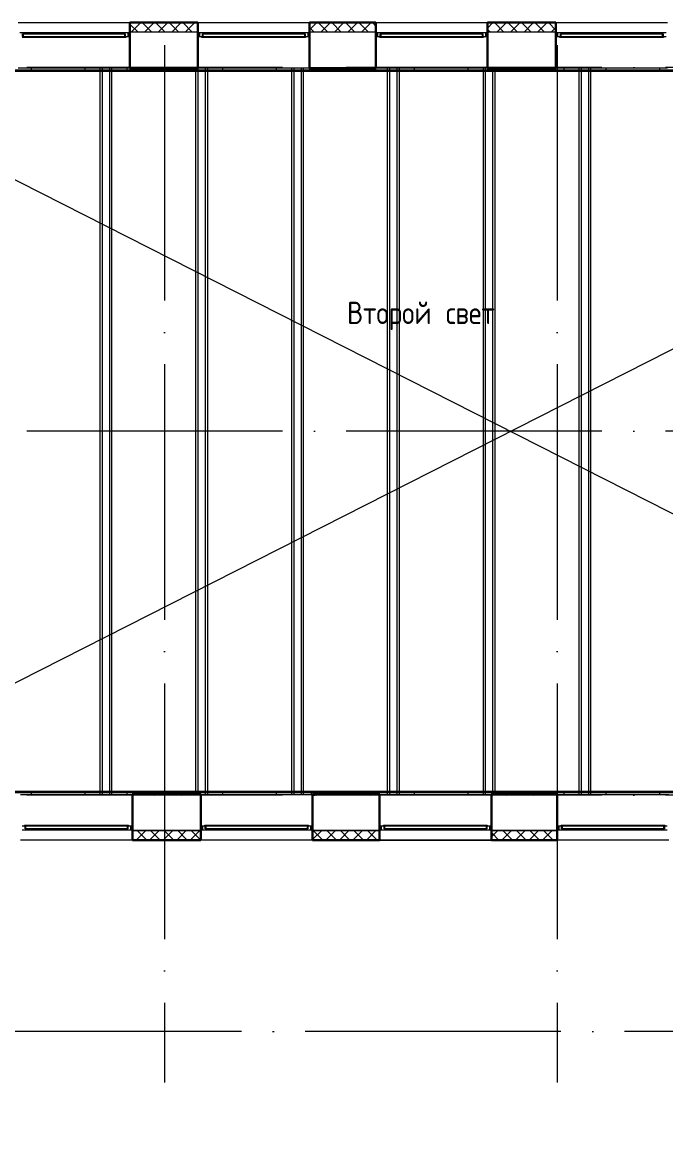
# Model space of a CAD drawing. Header units: millimetres. Extents: x -495897 to 1376592, y -28539 to 470976.
# Drawn here: x 253970 to 264035, y 372674 to 390337 of the extents above; entities that cross this region are included whole.
import ezdxf
from ezdxf import colors
from ezdxf.entities.mleader import LeaderData, LeaderLine
from ezdxf.math import Vec2, Vec3

# ---------------------------------------------------------------- set-up
doc = ezdxf.new("R2010")
doc.units = ezdxf.units.MM
doc.linetypes.add('ADSK_Линия сетки', pattern=[25, 20, -2.5, 0, -2.5])
doc.linetypes.add('ADSK_Сверху', pattern=[450, 300, -150])
for name, color, linetype, lineweight in [('_ Окна', 7, 'Continuous', 9), ('RC-Выноски', 7, 'Continuous', 0), ('Аннотация', 7, 'Continuous', 18), ('Линии', 7, 'Continuous', 9), ('Окна', 252, 'Continuous', 9), ('Оси', 252, 'Continuous', 9), ('Перекрытие', 252, 'Continuous', 18), ('Стены внутренние', 7, 'Continuous', 18), ('Стены наружные', 7, 'Continuous', 18), ('Стены штриховка', 7, 'Continuous', 9)]:
    doc.layers.add(name, color=color, linetype=linetype, lineweight=lineweight)
doc.styles.add('GOST Common_1', font='', dxfattribs={"height": 250})
doc.styles.add('Mipgost_5', font='', dxfattribs={"height": 250})
doc.styles.get('GOST Common_1').set_extended_font_data('GOST type B')
doc.styles.get('Mipgost_5').set_extended_font_data('Mipgost')

# ---------------------------------------------------------------- blocks, each defined once
blk = doc.blocks.new('Перекрытия 2 - Перекрытия 1-1699410-3 этаж копия 1')
at = {"layer": 'Перекрытие', "ltscale": 100}
for p, q in [((-22623, 26745), (-22623, 26710)), ((-21783, 26745), (-21783, 26710)), ((-21546, 26745), (-21546, 26710)), ((-21546, 26705), (-21546, 15415)), ((-21511, 26745), (-21511, 26710)), ((-21511, 26705), (-21511, 15415)), ((-21396, 26745), (-21396, 26710)), ((-21396, 26705), (-21396, 15415)), ((-21361, 26745), (-21361, 26710)), ((-21361, 26705), (-21361, 15415)), ((-21123, 26745), (-21123, 26710)), ((-20283, 26745), (-20283, 26710)), ((-20046, 26745), (-20046, 26710)), ((-20046, 26705), (-20046, 15415)), ((-20011, 26745), (-20011, 26710)), ((-20011, 26705), (-20011, 15415)), ((-19896, 26745), (-19896, 26710)), ((-19896, 26705), (-19896, 15415)), ((-19861, 26745), (-19861, 26710)), ((-19861, 26705), (-19861, 15415)), ((-19623, 26745), (-19623, 26710)), ((-18783, 26745), (-18783, 26710)), ((-18546, 26745), (-18546, 26710)), ((-18546, 26705), (-18546, 15415)), ((-18511, 26745), (-18511, 26710)), ((-18511, 26705), (-18511, 15415)), ((-18396, 26745), (-18396, 26710)), ((-18396, 26705), (-18396, 15415)), ((-18361, 26745), (-18361, 26710)), ((-18361, 26705), (-18361, 15415)), ((-18123, 26745), (-18123, 26710)), ((-17283, 26745), (-17283, 26710)), ((-17046, 26745), (-17046, 26710)), ((-17046, 26705), (-17046, 15415)), ((-17011, 26745), (-17011, 26710)), ((-17011, 26705), (-17011, 15415)), ((-16896, 26745), (-16896, 26710)), ((-16896, 26705), (-16896, 15415)), ((-16861, 26745), (-16861, 26710)), ((-16861, 26705), (-16861, 15415)), ((-16623, 26745), (-16623, 26710)), ((-15783, 26745), (-15783, 26710)), ((-15546, 26745), (-15546, 26710)), ((-15546, 26705), (-15546, 15415)), ((-15511, 26745), (-15511, 26710)), ((-15511, 26705), (-15511, 15415)), ((-15396, 26745), (-15396, 26710)), ((-15396, 26705), (-15396, 15415)), ((-15361, 26745), (-15361, 26710)), ((-15361, 26705), (-15361, 15415)), ((-15123, 26745), (-15123, 26710)), ((-14283, 26745), (-14283, 26710)), ((-14046, 26745), (-14046, 26710)), ((-14046, 26705), (-14046, 15415)), ((-14011, 26745), (-14011, 26710)), ((-14011, 26705), (-14011, 15415)), ((-13896, 26745), (-13896, 26710)), ((-13896, 26705), (-13896, 15415)), ((-13861, 26745), (-13861, 26710)), ((-13861, 26705), (-13861, 15415)), ((-13623, 26745), (-13623, 26710)), ((-12783, 26745), (-12783, 26710)), ((-22623, 15410), (-22623, 15375)), ((-21783, 15410), (-21783, 15375)), ((-21546, 15410), (-21546, 15375)), ((-21511, 15410), (-21511, 15375)), ((-21396, 15410), (-21396, 15375)), ((-21361, 15410), (-21361, 15375)), ((-21123, 15410), (-21123, 15375)), ((-20283, 15410), (-20283, 15375)), ((-20046, 15410), (-20046, 15375)), ((-20011, 15410), (-20011, 15375)), ((-19896, 15410), (-19896, 15375)), ((-19861, 15410), (-19861, 15375)), ((-19623, 15410), (-19623, 15375)), ((-18783, 15410), (-18783, 15375)), ((-18546, 15410), (-18546, 15375)), ((-18511, 15410), (-18511, 15375)), ((-18396, 15410), (-18396, 15375)), ((-18361, 15410), (-18361, 15375)), ((-18123, 15410), (-18123, 15375)), ((-17283, 15410), (-17283, 15375)), ((-17046, 15410), (-17046, 15375)), ((-17011, 15410), (-17011, 15375)), ((-16896, 15410), (-16896, 15375)), ((-16861, 15410), (-16861, 15375)), ((-16623, 15410), (-16623, 15375)), ((-15783, 15410), (-15783, 15375)), ((-15546, 15410), (-15546, 15375)), ((-15511, 15410), (-15511, 15375)), ((-15396, 15410), (-15396, 15375)), ((-15361, 15410), (-15361, 15375)), ((-15123, 15410), (-15123, 15375)), ((-14283, 15410), (-14283, 15375)), ((-14046, 15410), (-14046, 15375)), ((-14011, 15410), (-14011, 15375)), ((-13896, 15410), (-13896, 15375)), ((-13861, 15410), (-13861, 15375)), ((-13623, 15410), (-13623, 15375)), ((-12783, 15410), (-12783, 15375))]:
    blk.add_line(p, q, dxfattribs=at)
blk = doc.blocks.new('3 этаж')
at = {"layer": '_ Окна', "color": 251, "lineweight": 18, "true_color": 0x636466}
for p, q in [((254740, 29777), (254681, 29777)), ((254727, 29719), (254727, 29760)), ((254727, 29760), (254739, 29760)), ((254745, 29760), (254740, 29777)), ((256321, 29777), (256317, 29760)), ((256381, 29777), (256321, 29777)), ((256323, 29760), (256335, 29760)), ((256335, 29760), (256335, 29719)), ((256343, 29719), (256381, 29719)), ((256381, 29719), (256381, 29777)), ((257555, 29777), (257496, 29777)), ((257496, 29777), (257496, 29719)), ((257496, 29719), (257534, 29719)), ((257542, 29719), (257542, 29760)), ((257542, 29760), (257554, 29760)), ((257560, 29760), (257555, 29777)), ((259136, 29777), (259132, 29760)), ((259196, 29777), (259136, 29777)), ((259138, 29760), (259150, 29760)), ((259150, 29760), (259150, 29719)), ((259158, 29719), (259196, 29719)), ((259196, 29719), (259196, 29777)), ((260340, 29777), (260281, 29777)), ((260281, 29777), (260281, 29719)), ((260281, 29719), (260319, 29719)), ((260327, 29719), (260327, 29760)), ((260327, 29760), (260339, 29760)), ((260345, 29760), (260340, 29777)), ((261921, 29777), (261917, 29760)), ((261981, 29777), (261921, 29777)), ((261923, 29760), (261935, 29760)), ((261935, 29760), (261935, 29719)), ((261943, 29719), (261981, 29719)), ((261981, 29719), (261981, 29777)), ((263160, 29777), (263101, 29777)), ((263101, 29777), (263101, 29719)), ((263101, 29719), (263139, 29719)), ((263147, 29719), (263147, 29760)), ((263147, 29760), (263159, 29760)), ((263165, 29760), (263160, 29777)), ((264741, 29777), (264737, 29760)), ((264801, 29777), (264741, 29777)), ((264743, 29760), (264755, 29760)), ((264755, 29760), (264755, 29719)), ((264763, 29719), (264801, 29719)), ((254759, 17355), (254721, 17355)), ((254767, 17314), (254767, 17355)), ((254779, 17314), (254767, 17314)), ((254780, 17297), (254785, 17314)), ((256357, 17314), (256361, 17297)), ((256375, 17314), (256363, 17314)), ((256375, 17355), (256375, 17314)), ((256421, 17355), (256383, 17355)), ((256421, 17297), (256421, 17355)), ((257579, 17355), (257541, 17355)), ((257541, 17355), (257541, 17297)), ((257587, 17314), (257587, 17355)), ((257599, 17314), (257587, 17314)), ((257600, 17297), (257605, 17314)), ((259177, 17314), (259181, 17297)), ((259195, 17314), (259183, 17314)), ((259195, 17355), (259195, 17314)), ((259241, 17355), (259203, 17355)), ((259241, 17297), (259241, 17355)), ((260379, 17355), (260341, 17355)), ((260341, 17355), (260341, 17297)), ((260387, 17314), (260387, 17355)), ((260399, 17314), (260387, 17314)), ((260400, 17297), (260405, 17314)), ((261977, 17314), (261981, 17297)), ((261995, 17314), (261983, 17314)), ((261995, 17355), (261995, 17314)), ((262041, 17355), (262003, 17355)), ((262041, 17297), (262041, 17355)), ((263159, 17355), (263121, 17355)), ((263121, 17355), (263121, 17297)), ((263167, 17314), (263167, 17355)), ((263179, 17314), (263167, 17314)), ((263180, 17297), (263185, 17314)), ((264757, 17314), (264761, 17297)), ((264775, 17314), (264763, 17314)), ((264775, 17355), (264775, 17314)), ((264821, 17355), (264783, 17355)), ((254721, 17297), (254780, 17297)), ((256361, 17297), (256421, 17297)), ((257541, 17297), (257600, 17297)), ((259181, 17297), (259241, 17297)), ((260341, 17297), (260400, 17297)), ((261981, 17297), (262041, 17297)), ((263121, 17297), (263180, 17297)), ((264761, 17297), (264821, 17297))]:
    blk.add_line(p, q, dxfattribs=at)
at = {"layer": '_ Окна', "color": 251, "true_color": 0x636466}
for p, q in [((256406, 29777), (256381, 29777)), ((256381, 29777), (256381, 29719)), ((256381, 29719), (256406, 29719)), ((257496, 29777), (257471, 29777)), ((257471, 29719), (257496, 29719)), ((257496, 29719), (257496, 29777)), ((259221, 29777), (259196, 29777)), ((259196, 29777), (259196, 29719)), ((259196, 29719), (259221, 29719)), ((260281, 29777), (260256, 29777)), ((260256, 29719), (260281, 29719)), ((260281, 29719), (260281, 29777)), ((262006, 29777), (261981, 29777)), ((261981, 29777), (261981, 29719)), ((261981, 29719), (262006, 29719)), ((263101, 29777), (263076, 29777)), ((263076, 29719), (263101, 29719)), ((263101, 29719), (263101, 29777)), ((256446, 17355), (256421, 17355)), ((256421, 17355), (256421, 17297)), ((257541, 17355), (257516, 17355)), ((257541, 17297), (257541, 17355)), ((259266, 17355), (259241, 17355)), ((259241, 17355), (259241, 17297)), ((260341, 17355), (260316, 17355)), ((260341, 17297), (260341, 17355)), ((262066, 17355), (262041, 17355)), ((262041, 17355), (262041, 17297)), ((263121, 17355), (263096, 17355)), ((263121, 17297), (263121, 17355)), ((256421, 17297), (256446, 17297)), ((257516, 17297), (257541, 17297)), ((259241, 17297), (259266, 17297)), ((260316, 17297), (260341, 17297)), ((262041, 17297), (262066, 17297)), ((263096, 17297), (263121, 17297))]:
    blk.add_line(p, q, dxfattribs=at)
at = {"layer": 'Линии', "color": 251, "linetype": 'ADSK_Сверху', "ltscale": 200, "true_color": 0x636466}
for p, q in [((251146, 29237), (273586, 17837)), ((251146, 17837), (273586, 29237))]:
    blk.add_line(p, q, dxfattribs=at)
at = {"layer": 'Окна', "color": 251, "true_color": 0x636466}
for p, q in [((254719, 29719), (256343, 29719)), ((256343, 29702), (254719, 29702)), ((254739, 29760), (256323, 29760)), ((254739, 29719), (254739, 29760)), ((256321, 29777), (254740, 29777)), ((256323, 29760), (256323, 29719)), ((256343, 29719), (256343, 29702)), ((257534, 29719), (259158, 29719)), ((257534, 29702), (257534, 29719)), ((259158, 29702), (257534, 29702)), ((257554, 29760), (259138, 29760)), ((257554, 29719), (257554, 29760)), ((259136, 29777), (257555, 29777)), ((259138, 29760), (259138, 29719)), ((259158, 29719), (259158, 29702)), ((260319, 29719), (261943, 29719)), ((260319, 29702), (260319, 29719)), ((261943, 29702), (260319, 29702)), ((260339, 29760), (261923, 29760)), ((260339, 29719), (260339, 29760)), ((261921, 29777), (260340, 29777)), ((261923, 29760), (261923, 29719)), ((261943, 29719), (261943, 29702)), ((263139, 29719), (264763, 29719)), ((263139, 29702), (263139, 29719)), ((264763, 29702), (263139, 29702)), ((263159, 29760), (264743, 29760)), ((263159, 29719), (263159, 29760)), ((264741, 29777), (263160, 29777)), ((264743, 29760), (264743, 29719)), ((264763, 29719), (264763, 29702)), ((254759, 17372), (256383, 17372)), ((254759, 17355), (254759, 17372)), ((256383, 17355), (254759, 17355)), ((254779, 17314), (254779, 17355)), ((256363, 17314), (254779, 17314)), ((256363, 17355), (256363, 17314)), ((256383, 17372), (256383, 17355)), ((257579, 17372), (259203, 17372)), ((257579, 17355), (257579, 17372)), ((259203, 17355), (257579, 17355)), ((257599, 17314), (257599, 17355)), ((259183, 17314), (257599, 17314)), ((259183, 17355), (259183, 17314)), ((259203, 17372), (259203, 17355)), ((260379, 17372), (262003, 17372)), ((260379, 17355), (260379, 17372)), ((262003, 17355), (260379, 17355)), ((260399, 17314), (260399, 17355)), ((261983, 17314), (260399, 17314)), ((261983, 17355), (261983, 17314)), ((262003, 17372), (262003, 17355)), ((263159, 17372), (264783, 17372)), ((263159, 17355), (263159, 17372)), ((264783, 17355), (263159, 17355)), ((263179, 17314), (263179, 17355)), ((264763, 17314), (263179, 17314)), ((264763, 17355), (264763, 17314)), ((264783, 17372), (264783, 17355)), ((254780, 17297), (256361, 17297)), ((257600, 17297), (259181, 17297)), ((260400, 17297), (261981, 17297)), ((263180, 17297), (264761, 17297))]:
    blk.add_line(p, q, dxfattribs=at)
at = {"layer": 'Оси', "color": 251, "linetype": 'ADSK_Линия сетки', "ltscale": 200, "true_color": 0x636466}
for p, q in [((256946, 34587), (256946, 13337)), ((263096, 34587), (263096, 13337)), ((308796, 29237), (237074, 29237)), ((308796, 23537), (237074, 23537)), ((308796, 17837), (237074, 17837)), ((283153, 14137), (237074, 14137))]:
    blk.add_line(p, q, dxfattribs=at)
at = {"layer": 'Стены внутренние', "color": 251, "true_color": 0x636466}
for p, q in [((254656, 29939), (256406, 29939)), ((257471, 29939), (259221, 29939)), ((260256, 29939), (262006, 29939)), ((263076, 29939), (264826, 29939)), ((257471, 29787), (256406, 29787)), ((260256, 29787), (259221, 29787)), ((263076, 29787), (262006, 29787)), ((256406, 29237), (257471, 29237)), ((259221, 29237), (260256, 29237)), ((262006, 29237), (263076, 29237)), ((257516, 17837), (256446, 17837)), ((260316, 17837), (259266, 17837)), ((263096, 17837), (262066, 17837)), ((256446, 17135), (254696, 17135)), ((256446, 17287), (257516, 17287)), ((257516, 17287), (256446, 17287)), ((259266, 17135), (257516, 17135)), ((259266, 17287), (260316, 17287)), ((260316, 17287), (259266, 17287)), ((262066, 17135), (260316, 17135)), ((262066, 17287), (263096, 17287)), ((263096, 17287), (262066, 17287)), ((264846, 17135), (263096, 17135))]:
    blk.add_line(p, q, dxfattribs=at)
at = {"layer": 'Стены внутренние', "color": 251, "lineweight": 30, "true_color": 0x636466}
for p, q in [((256406, 29237), (256406, 29939)), ((256406, 29939), (257471, 29939)), ((257471, 29237), (257471, 29939)), ((259221, 29237), (259221, 29939)), ((259221, 29939), (260256, 29939)), ((260256, 29237), (260256, 29939)), ((262006, 29237), (262006, 29939)), ((263076, 29939), (262006, 29939)), ((263076, 29237), (263076, 29939)), ((256446, 17837), (256446, 17287)), ((257516, 17837), (257516, 17287)), ((259266, 17837), (259266, 17287)), ((260316, 17837), (260316, 17287)), ((262066, 17837), (262066, 17287)), ((263096, 17837), (263096, 17287)), ((256446, 17135), (256446, 17287)), ((257516, 17135), (256446, 17135)), ((257516, 17135), (257516, 17287)), ((259266, 17135), (259266, 17287)), ((259266, 17135), (260316, 17135)), ((260316, 17135), (260316, 17287)), ((262066, 17135), (262066, 17287)), ((262066, 17135), (263096, 17135)), ((263096, 17135), (263096, 17287))]:
    blk.add_line(p, q, dxfattribs=at)
at = {"layer": 'Стены внутренние', "color": 251, "linetype": 'Continuous', "lineweight": 9, "true_color": 0x636466}
for p, q in [((256535, 29787), (256408, 29914)), ((256413, 29937), (256412, 29939)), ((256426, 29787), (256576, 29937)), ((256556, 29939), (256555, 29937)), ((256748, 29787), (256598, 29937)), ((256638, 29787), (256788, 29937)), ((256960, 29787), (256810, 29937)), ((256850, 29787), (257000, 29937)), ((256999, 29937), (256998, 29939)), ((257172, 29787), (257022, 29937)), ((257062, 29787), (257212, 29937)), ((257384, 29787), (257234, 29937)), ((257274, 29787), (257424, 29937)), ((257469, 29914), (257446, 29937)), ((259221, 29824), (259334, 29937)), ((259293, 29787), (259221, 29859)), ((259505, 29787), (259355, 29937)), ((259372, 29939), (259370, 29937)), ((259396, 29787), (259546, 29937)), ((259717, 29787), (259567, 29937)), ((259608, 29787), (259758, 29937)), ((259930, 29787), (259780, 29937)), ((259820, 29787), (259970, 29937)), ((260142, 29787), (259992, 29937)), ((260032, 29787), (260182, 29937)), ((260254, 29887), (260204, 29937)), ((262006, 29851), (262091, 29937)), ((262263, 29787), (262113, 29937)), ((262153, 29787), (262303, 29937)), ((262279, 29937), (262277, 29939)), ((262475, 29787), (262325, 29937)), ((262366, 29787), (262516, 29937)), ((262687, 29787), (262537, 29937)), ((262578, 29787), (262728, 29937)), ((262899, 29787), (262749, 29937)), ((262790, 29787), (262940, 29937)), ((262865, 29937), (262864, 29938)), ((263076, 29822), (262962, 29937)), ((263002, 29787), (263076, 29860)), ((260244, 29787), (260256, 29798)), ((262051, 29787), (262006, 29832)), ((256458, 17137), (256448, 17146)), ((256504, 17137), (256654, 17287)), ((256670, 17137), (256520, 17287)), ((256556, 17137), (256555, 17135)), ((256716, 17137), (256866, 17287)), ((256882, 17137), (256732, 17287)), ((256928, 17137), (257078, 17287)), ((257094, 17137), (256944, 17287)), ((257140, 17137), (257290, 17287)), ((257306, 17137), (257156, 17287)), ((257352, 17137), (257502, 17287)), ((257514, 17141), (257368, 17287)), ((259268, 17143), (259412, 17287)), ((259427, 17137), (259277, 17287)), ((259371, 17137), (259371, 17136)), ((259474, 17137), (259624, 17287)), ((259640, 17137), (259490, 17287)), ((259686, 17137), (259836, 17287)), ((259852, 17137), (259702, 17287)), ((259898, 17137), (260048, 17287)), ((260064, 17137), (259914, 17287)), ((260110, 17137), (260260, 17287)), ((260276, 17137), (260126, 17287)), ((262185, 17137), (262066, 17256)), ((262068, 17185), (262169, 17287)), ((262070, 17137), (262068, 17135)), ((262231, 17137), (262381, 17287)), ((262397, 17137), (262247, 17287)), ((262444, 17137), (262594, 17287)), ((262609, 17137), (262459, 17287)), ((262656, 17137), (262806, 17287)), ((262821, 17137), (262671, 17287)), ((262865, 17135), (262864, 17137)), ((262868, 17137), (263018, 17287)), ((263034, 17137), (262884, 17287)), ((262891, 17137), (262890, 17135)), ((263080, 17137), (263094, 17150)), ((263096, 17287), (263096, 17287))]:
    blk.add_line(p, q, dxfattribs=at)
at = {"layer": 'Стены наружные', "color": 251, "lineweight": 30, "true_color": 0x636466}
for p, q in [((251191, 29187), (273541, 29187)), ((273541, 29182), (251191, 29182)), ((256406, 29222), (256406, 29237)), ((256406, 29222), (257471, 29222)), ((257471, 29222), (257471, 29237)), ((259221, 29222), (259221, 29237)), ((259221, 29222), (260256, 29222)), ((260256, 29222), (260256, 29237)), ((262006, 29222), (262006, 29237)), ((263076, 29222), (262006, 29222)), ((263076, 29222), (263076, 29237)), ((251191, 17892), (273541, 17892)), ((273541, 17887), (251191, 17887)), ((257516, 17852), (256446, 17852)), ((256446, 17852), (256446, 17837)), ((257516, 17852), (257516, 17837)), ((259266, 17852), (260316, 17852)), ((259266, 17852), (259266, 17837)), ((260316, 17852), (260316, 17837)), ((262066, 17852), (263096, 17852)), ((262066, 17852), (262066, 17837)), ((263096, 17852), (263096, 17837))]:
    blk.add_line(p, q, dxfattribs=at)
at = {"layer": 'Стены наружные', "color": 251, "true_color": 0x636466}
for p, q in [((256406, 29222), (254656, 29222)), ((256406, 29222), (256406, 29192)), ((262006, 29192), (256406, 29192)), ((259221, 29222), (257471, 29222)), ((257471, 29192), (257471, 29222)), ((259221, 29222), (259221, 29192)), ((262006, 29222), (260256, 29222)), ((260256, 29192), (260256, 29222)), ((262006, 29222), (262006, 29192)), ((267626, 29192), (262006, 29192)), ((264826, 29222), (263076, 29222)), ((263076, 29192), (263076, 29222)), ((251191, 17882), (257496, 17882)), ((254696, 17852), (256446, 17852)), ((256446, 17882), (256446, 17852)), ((257496, 17882), (263096, 17882)), ((257496, 17852), (257496, 17882)), ((257516, 17852), (259266, 17852)), ((259246, 17882), (259246, 17852)), ((260316, 17852), (260316, 17882)), ((260316, 17852), (262066, 17852)), ((262066, 17882), (262066, 17852)), ((263096, 17882), (268716, 17882)), ((263096, 17852), (263096, 17882)), ((263096, 17852), (264846, 17852)), ((256971, 17130), (256971, 17135)), ((257496, 17130), (257496, 17135)), ((259781, 17134), (262581, 17134)), ((259781, 17129), (259781, 17134)), ((260316, 17134), (260316, 17129)), ((262066, 17129), (262066, 17134)), ((262581, 17129), (262581, 17135)), ((263096, 17135), (263096, 17130)), ((257496, 17130), (256971, 17130)), ((262581, 17129), (259781, 17129)), ((263096, 17130), (262581, 17130))]:
    blk.add_line(p, q, dxfattribs=at)
at = {"layer": 'Стены наружные', "color": 251, "linetype": 'Continuous', "lineweight": 9, "true_color": 0x636466}
for p, q in [((256709, 29222), (256724, 29237)), ((257134, 29222), (257149, 29237)), ((259255, 29222), (259270, 29237)), ((259679, 29222), (259694, 29237)), ((260104, 29222), (260119, 29237)), ((262225, 29222), (262240, 29237)), ((262649, 29222), (262664, 29237)), ((263073, 29222), (263076, 29224)), ((256780, 17837), (256795, 17852)), ((257204, 17837), (257219, 17852)), ((259325, 17837), (259340, 17852)), ((259749, 17837), (259764, 17852)), ((260174, 17837), (260189, 17852)), ((262295, 17837), (262310, 17852)), ((262719, 17837), (262734, 17852))]:
    blk.add_line(p, q, dxfattribs=at)
at = {"layer": 'Стены штриховка', "color": 251, "true_color": 0x636466}
for p, q in [((256406, 29863), (256408, 29863)), ((256408, 29863), (256408, 29937)), ((256408, 29937), (257469, 29937)), ((257469, 29937), (257469, 29863)), ((257469, 29863), (257471, 29863)), ((259221, 29863), (259223, 29863)), ((259223, 29863), (259223, 29937)), ((259223, 29937), (260254, 29937)), ((260254, 29937), (260254, 29863)), ((260254, 29863), (260256, 29863)), ((262006, 29863), (262008, 29863)), ((262008, 29863), (262008, 29937)), ((262008, 29937), (263074, 29937)), ((263074, 29937), (263074, 29863)), ((263074, 29863), (263076, 29863)), ((256448, 17211), (256446, 17211)), ((256448, 17137), (256448, 17211)), ((257514, 17137), (256448, 17137)), ((257514, 17211), (257514, 17137)), ((257516, 17211), (257514, 17211)), ((259268, 17211), (259266, 17211)), ((259268, 17137), (259268, 17211)), ((260314, 17137), (259268, 17137)), ((260314, 17211), (260314, 17137)), ((260316, 17211), (260314, 17211)), ((262068, 17211), (262066, 17211)), ((262068, 17137), (262068, 17211)), ((263094, 17137), (262068, 17137)), ((263094, 17211), (263094, 17137)), ((263096, 17211), (263094, 17211))]:
    blk.add_line(p, q, dxfattribs=at)
at = {"layer": 'Перекрытие', "color": 251, "true_color": 0x636466}
blk.add_blockref('Перекрытия 2 - Перекрытия 1-1699410-3 этаж копия 1', (277482, 2476), dxfattribs=at)
at = {"layer": 'Аннотация', "color": 251, "true_color": 0x636466, "style": 'GOST Common_1', "width": 0.9}
for s, p in [('Второй', (259806, 25217)), ('свет', (261354, 25217))]:
    blk.add_text(s, height=350, dxfattribs=at).set_placement(p)

msp = doc.modelspace()

# ---------------------------------------------------------------- block references
msp.add_blockref('3 этаж', (-756.474, 360398.765))

# ---------------------------------------------------------------- leaders
at = {"layer": 'RC-Выноски', "linetype": 'Continuous', "ltscale": 15}
ml = msp.add_multileader_mtext('Standard', dxfattribs=at)
ml.set_content('В ЛВС здания школы', color=256, style='Mipgost_5')
ml.set_leader_properties()
ml.build(insert=Vec2(0, 0))
ml.multileader.update_dxf_attribs({"has_text_frame": 1, "text_left_attachment_type": 6, "text_right_attachment_type": 6, "dogleg_length": 2, "arrow_head_size": 400, "scale": 100})
ctx = ml.context
ctx.base_point, ctx.scale, ctx.char_height, ctx.arrow_head_size, ctx.landing_gap_size, ctx.plane_origin = Vec3(408469.171, 372490.934), 100, 250, 400, 100, Vec3(-116420.439, 333728.374)
ctx.left_attachment, ctx.right_attachment, ctx.text_align_type = 6, 6, 2
notes = []
notes.append((ctx, [(1, (1, 1, 0), (411431.849, 372490.934), (-1, 0), 200, [(0, [(411431.849, 370475.664)], 0, [])])]))
ctx.mtext.insert, ctx.mtext.width, ctx.mtext.alignment, ctx.mtext.flow_direction = Vec3(411131.849, 372790.934), 4609.04485, 3, 5
for ctx, leaders in notes:
    for number, flags, end, landing, length, lines in leaders:
        leader = LeaderData()
        leader.index, (leader.has_last_leader_line, leader.has_dogleg_vector, leader.attachment_direction) = number, flags
        leader.last_leader_point, leader.dogleg_vector, leader.dogleg_length = Vec3(end), Vec3(landing), length
        for number, points, colour, breaks in lines:
            line = LeaderLine()
            line.index, line.vertices, line.color, line.breaks = number, Vec3.list(points), colors.encode_raw_color(colour), breaks
            leader.lines.append(line)
        ctx.leaders.append(leader)

doc.saveas('drawing.dxf')
